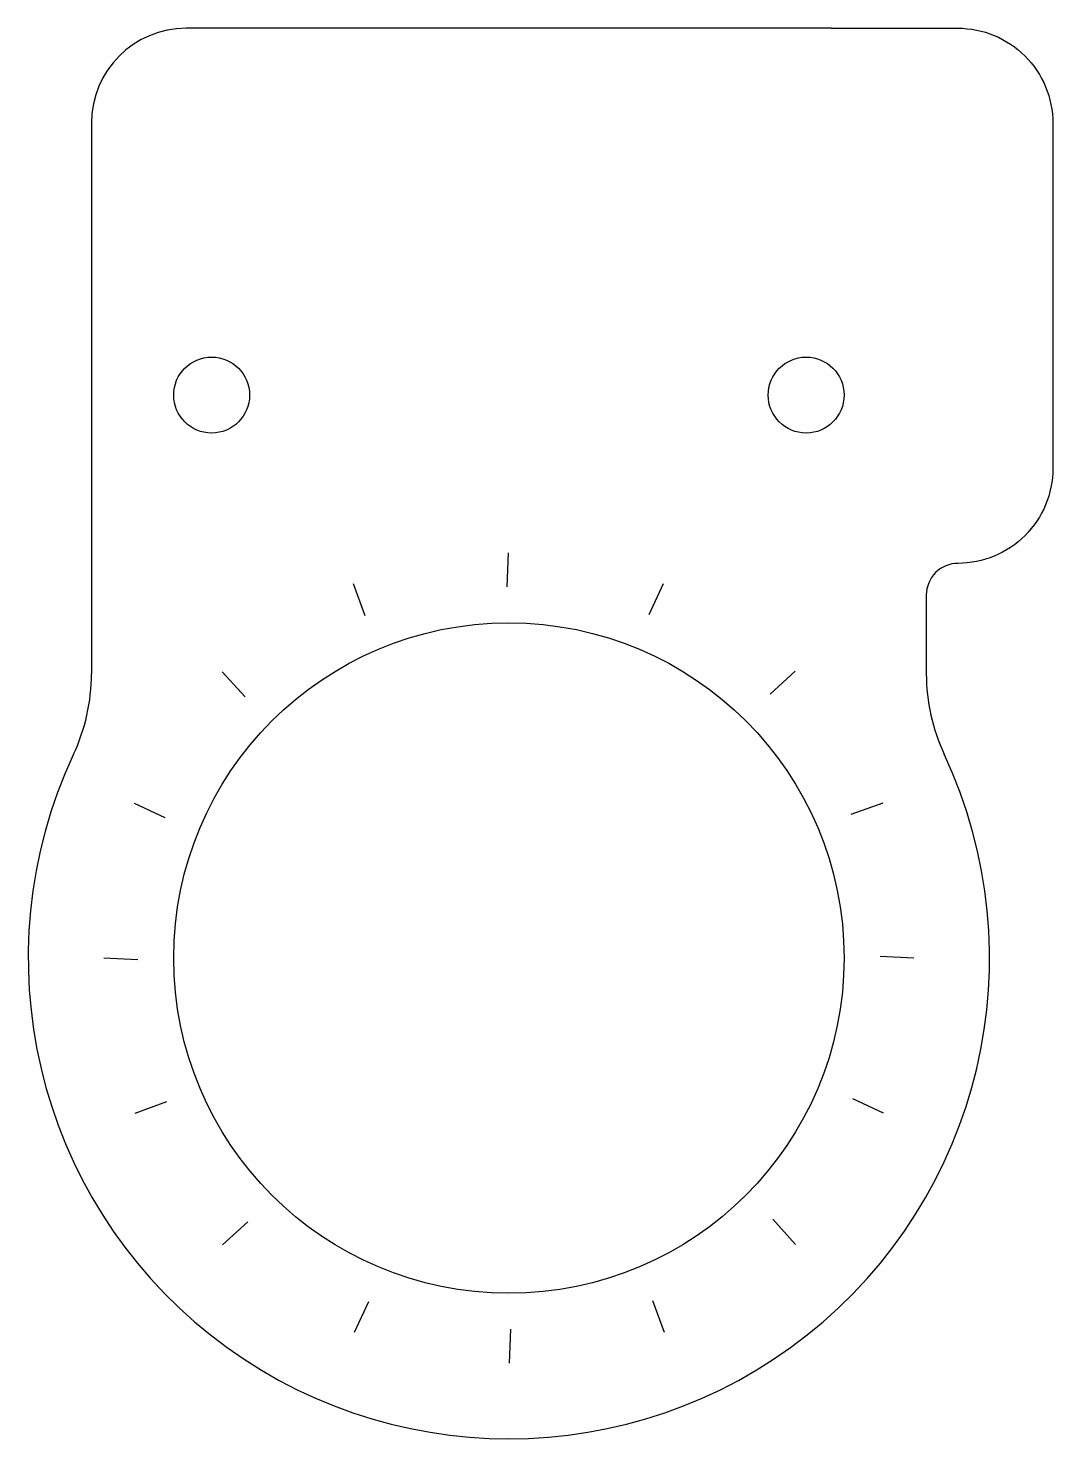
# Model space of a CAD drawing. Header units: millimetres. Extents: x -38 to 43, y -38 to 74.
import ezdxf

# ---------------------------------------------------------------- set-up
doc = ezdxf.new("R2010")
doc.units = ezdxf.units.MM
doc.layers.add('Marks', color=180, linetype='Continuous')
doc.layers.add('Outline', color=114, linetype='Continuous')

# ---------------------------------------------------------------- blocks, each defined once
blk = doc.blocks.new('*U1')
blk.add_line((0.06, 1.34), (-0.06, -1.34))
blk = doc.blocks.new('*U2')
at = {"layer": 'Marks', "color": 0, "linetype": 'ByBlock', "lineweight": -2, "transparency": 16777216}
for p, rotation in [((-0.08, 30.68), 180), ((-11.82, 28.32), 202.4999999999999), ((11.66, 28.38), 157.4999999999999), ((-21.76, 21.64), 224.9999999999999), ((21.64, 21.76), 134.9999999999999), ((28.32, 11.82), 112.4999999999999), ((-28.38, 11.66), 247.4999999999999), ((30.68, 0.08), 89.99999999999991), ((-30.68, -0.08), 269.9999999999998), ((28.38, -11.66), 67.49999999999989), ((-28.32, -11.82), 292.4999999999999), ((-21.64, -21.76), 314.9999999999999), ((21.76, -21.64), 44.9999999999999), ((-11.66, -28.38), 337.4999999999998), ((11.82, -28.32), 22.49999999999987)]:
    blk.add_blockref('*U1', p, dxfattribs=dict(at, rotation=rotation))
blk.add_blockref('*U1', (0.08, -30.68), dxfattribs=at)

msp = doc.modelspace()

# ---------------------------------------------------------------- linework, layer by layer
at = {"layer": 'Outline'}
for p, q in [((25.5, 73.5), (-25.5, 73.5)), ((-33, 66), (-33, 22.47))]:
    msp.add_line(p, q, dxfattribs=at)
msp.add_lwpolyline([(25.5, 73.5), (35.5, 73.5, -0.414214), (43, 66), (43, 38.7, -0.414214), (35.5, 31.2), (35.5, 31.2, 0.414214), (33, 28.7), (33, 22.47)], format="xyb", dxfattribs=at)
for centre, radius in [((-23.5, 44.5), 3), ((23.5, 44.5), 3), ((0, 0), 26.5)]:
    msp.add_circle(centre, radius, dxfattribs=at)
for centre, radius, start, end in [((-25.5, 66), 7.5, 90, 180), ((-48, 22.47), 15, 334.9124, 0), ((48, 22.47), 15, 180, 205.0876), ((0, 0), 38, 154.9124, 25.0876)]:
    msp.add_arc(centre, radius, start, end, dxfattribs=at)

# ---------------------------------------------------------------- block references
at = {"layer": 'Marks'}
msp.add_blockref('*U2', (0, 0), dxfattribs=at)

doc.saveas('drawing.dxf')
